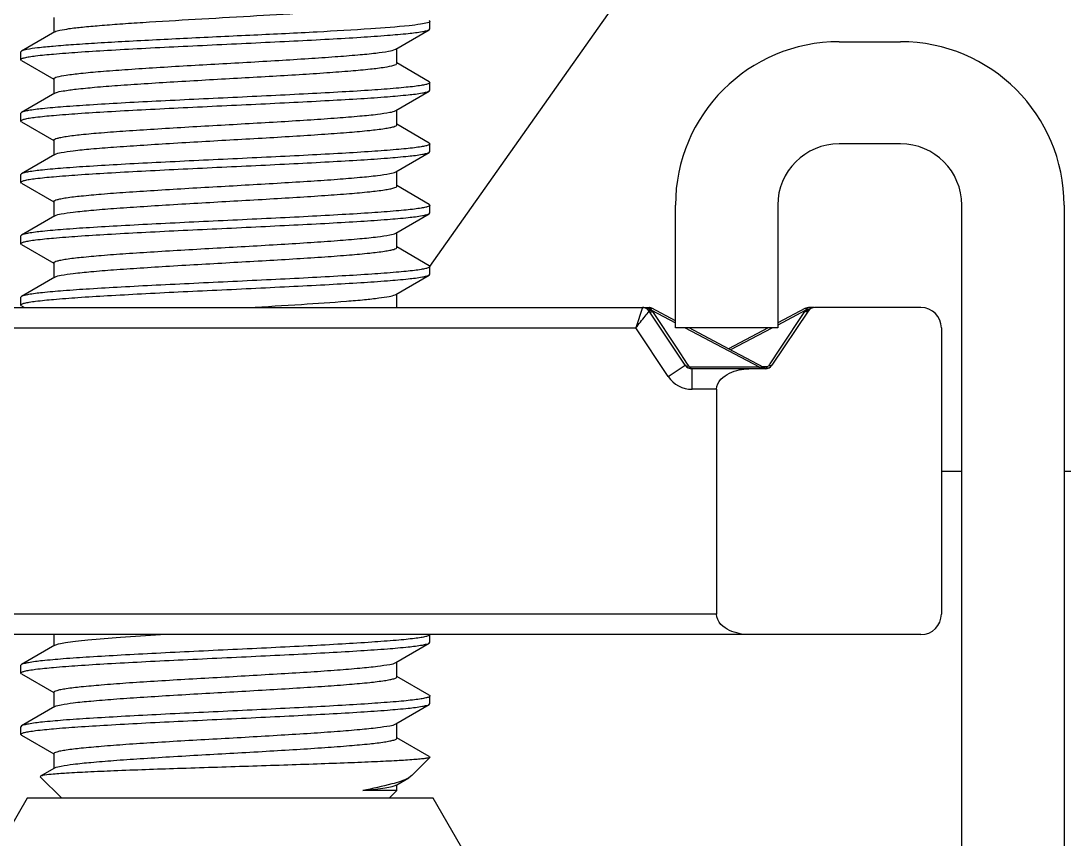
# Model space of a CAD drawing. Header units: inches. Extents: x -1293886 to -986005, y -15154 to 203628.
# Drawn here: x -1246884.6 to -1246761.1, y 86815.3 to 86912.2 of the extents above; entities that cross this region are included whole.
import ezdxf

# ---------------------------------------------------------------- set-up
doc = ezdxf.new("R2010")
doc.units = ezdxf.units.IN
doc.header["$LTSCALE"] = 100
doc.header["$MEASUREMENT"] = 0
doc.layers.add('W_DIM', color=4, linetype='Continuous')
doc.styles.get("Standard").update_dxf_attribs({"font": 'txt.shx', "bigfont": 'bzhz.shx'})
doc.dimstyles.get("Standard").update_dxf_attribs({"dimtxt": 0.18, "dimasz": 0.18, "dimexe": 0.18, "dimexo": 0.0625, "dimgap": 0.09, "dimtad": 0, "dimtih": 1, "dimtoh": 1, "dimdec": 4, "dimzin": 0, "dimdsep": 46, "dimtxsty": 'Standard', "dimcen": 0.09, "dimadec": 0, "dimazin": 0, "dimtfac": 1, "dimtdec": 4, "dimtofl": 0, "dimtmove": 0, "dimatfit": 3, "dimfxl": 0, "dimtolj": 1, "dimtzin": 0, "dimarcsym": 0})

# ---------------------------------------------------------------- blocks, each defined once
blk = doc.blocks.new('1111')
at = {"layer": 'W_DIM', "color": 7}
for p, q in [((-2286366.29, 1711413.31), (-2286366.29, 1711411.55)), ((-2286321.88, 1711412.96), (-2286321.8, 1711412.86)), ((-2286325.82, 1711409.56), (-2286321.88, 1711411.86)), ((-2286321.88, 1711411.86), (-2286321.8, 1711411.95)), ((-2286321.8, 1711411.95), (-2286321.8, 1711412.86)), ((-2286321.8, 1711411.95), (-2286321.8, 1711412.86)), ((-2286366.19, 1711411.61), (-2286370.13, 1711409.32)), ((-2286273.39, 1711410.44), (-2286266.13, 1711410.44)), ((-2286370.13, 1711409.32), (-2286370.21, 1711409.23)), ((-2286370.21, 1711408.32), (-2286370.21, 1711409.23)), ((-2286325.87, 1711409.54), (-2286325.82, 1711409.56)), ((-2286325.72, 1711407.86), (-2286325.72, 1711409.62)), ((-2286370.13, 1711408.22), (-2286370.21, 1711408.32)), ((-2286370.13, 1711408.22), (-2286366.29, 1711405.99)), ((-2286321.88, 1711405.69), (-2286325.72, 1711407.92)), ((-2286366.29, 1711406.05), (-2286366.29, 1711404.29)), ((-2286321.88, 1711405.69), (-2286321.8, 1711405.6)), ((-2286321.8, 1711404.69), (-2286321.8, 1711405.6)), ((-2286321.8, 1711404.69), (-2286321.8, 1711405.6)), ((-2286321.8, 1711405.6), (-2286321.8, 1711405.59)), ((-2286366.19, 1711404.35), (-2286370.13, 1711402.06)), ((-2286366.19, 1711404.35), (-2286366.09, 1711404.39)), ((-2286325.82, 1711402.3), (-2286321.88, 1711404.59)), ((-2286321.88, 1711404.59), (-2286321.8, 1711404.69)), ((-2286370.13, 1711402.06), (-2286370.21, 1711401.97)), ((-2286370.21, 1711401.06), (-2286370.21, 1711401.97)), ((-2286370.21, 1711401.06), (-2286370.21, 1711401.97)), ((-2286325.72, 1711400.6), (-2286325.72, 1711402.36)), ((-2286370.13, 1711400.96), (-2286370.21, 1711401.06)), ((-2286370.13, 1711400.96), (-2286366.29, 1711398.73)), ((-2286321.88, 1711398.43), (-2286325.72, 1711400.66)), ((-2286366.29, 1711398.79), (-2286366.29, 1711397.03)), ((-2286321.88, 1711398.43), (-2286321.8, 1711398.34)), ((-2286321.8, 1711397.43), (-2286321.8, 1711398.34)), ((-2286321.8, 1711397.43), (-2286321.8, 1711398.34)), ((-2286321.8, 1711398.34), (-2286321.8, 1711398.32)), ((-2286266.13, 1711398.34), (-2286273.39, 1711398.34)), ((-2286366.19, 1711397.08), (-2286370.13, 1711394.8)), ((-2286325.82, 1711395.04), (-2286321.88, 1711397.33)), ((-2286321.88, 1711397.33), (-2286321.8, 1711397.43)), ((-2286370.13, 1711394.8), (-2286370.21, 1711394.71)), ((-2286370.21, 1711393.8), (-2286370.21, 1711394.71)), ((-2286370.21, 1711393.8), (-2286370.21, 1711394.71)), ((-2286325.72, 1711393.34), (-2286325.72, 1711395.1)), ((-2286370.13, 1711393.7), (-2286370.21, 1711393.8)), ((-2286370.13, 1711393.7), (-2286366.29, 1711391.47)), ((-2286321.88, 1711391.17), (-2286325.72, 1711393.4)), ((-2286366.29, 1711391.52), (-2286366.29, 1711389.77)), ((-2286321.88, 1711391.17), (-2286321.8, 1711391.08)), ((-2286321.8, 1711390.17), (-2286321.8, 1711391.08)), ((-2286321.8, 1711390.17), (-2286321.8, 1711391.08)), ((-2286321.8, 1711391.08), (-2286321.8, 1711391.06)), ((-2286292.75, 1711376.55), (-2286292.75, 1711391.08)), ((-2286280.65, 1711391.08), (-2286280.65, 1711376.55)), ((-2286258.87, 1711231.33), (-2286258.87, 1711391.08)), ((-2286246.77, 1711391.08), (-2286246.77, 1711231.33)), ((-2286366.19, 1711389.82), (-2286370.13, 1711387.54)), ((-2286325.82, 1711387.78), (-2286321.88, 1711390.07)), ((-2286321.88, 1711390.07), (-2286321.8, 1711390.17)), ((-2286370.13, 1711387.54), (-2286370.21, 1711387.45)), ((-2286370.21, 1711386.54), (-2286370.21, 1711387.45)), ((-2286370.21, 1711386.54), (-2286370.21, 1711387.45)), ((-2286325.72, 1711386.08), (-2286325.72, 1711387.84)), ((-2286370.13, 1711386.44), (-2286370.21, 1711386.54)), ((-2286370.13, 1711386.44), (-2286366.29, 1711384.21)), ((-2286321.88, 1711383.91), (-2286325.72, 1711386.14)), ((-2286366.29, 1711384.26), (-2286366.29, 1711382.5)), ((-2286321.88, 1711383.91), (-2286321.8, 1711383.81)), ((-2286321.8, 1711382.91), (-2286321.8, 1711383.81)), ((-2286321.8, 1711382.91), (-2286321.8, 1711383.81)), ((-2286321.8, 1711383.81), (-2286321.8, 1711383.8)), ((-2286366.19, 1711382.56), (-2286370.13, 1711380.28)), ((-2286325.82, 1711380.52), (-2286321.88, 1711382.81)), ((-2286321.88, 1711382.81), (-2286321.8, 1711382.91)), ((-2286370.13, 1711380.28), (-2286370.21, 1711380.18)), ((-2286370.21, 1711379.27), (-2286370.21, 1711380.18)), ((-2286370.21, 1711379.27), (-2286370.21, 1711380.18)), ((-2286325.91, 1711380.48), (-2286325.82, 1711380.52)), ((-2286325.72, 1711378.97), (-2286325.72, 1711380.58)), ((-2286395.35, 1711378.97), (-2286295.89, 1711378.97)), ((-2286370.13, 1711379.18), (-2286370.21, 1711379.27)), ((-2286370.13, 1711379.18), (-2286369.77, 1711378.97)), ((-2286296.66, 1711378.97), (-2286297.44, 1711376.55)), ((-2286295.92, 1711378.64), (-2286295.95, 1711378.67)), ((-2286295.89, 1711378.64), (-2286295.92, 1711378.64)), ((-2286291.59, 1711372.14), (-2286295.86, 1711378.54)), ((-2286295.74, 1711378.61), (-2286295.6, 1711378.66)), ((-2286295.66, 1711378.69), (-2286295.54, 1711378.89)), ((-2286295.65, 1711378.7), (-2286295.62, 1711378.68)), ((-2286295.62, 1711378.68), (-2286295.6, 1711378.66)), ((-2286295.6, 1711378.66), (-2286292.75, 1711377.16)), ((-2286292.75, 1711377.41), (-2286295.55, 1711378.89)), ((-2286295.48, 1711378.5), (-2286292.61, 1711374.14)), ((-2286277.07, 1711378.54), (-2286281.33, 1711372.14)), ((-2286277.36, 1711378.89), (-2286280.65, 1711377.15)), ((-2286277.34, 1711378.64), (-2286280.65, 1711376.9)), ((-2286280.31, 1711374.17), (-2286277.44, 1711378.51)), ((-2286277.34, 1711378.64), (-2286277.26, 1711378.7)), ((-2286277.19, 1711378.59), (-2286277.34, 1711378.64)), ((-2286277.21, 1711378.82), (-2286277.25, 1711378.73)), ((-2286276.33, 1711378.97), (-2286277.02, 1711378.97)), ((-2286276.51, 1711378.97), (-2286277.01, 1711378.97)), ((-2286276.94, 1711378.8), (-2286276.68, 1711378.89)), ((-2286263.71, 1711378.97), (-2286276.26, 1711378.97)), ((-2286394.57, 1711376.55), (-2286297.44, 1711376.55)), ((-2286293.6, 1711370.8), (-2286297.44, 1711376.55)), ((-2286280.65, 1711376.55), (-2286292.75, 1711376.55)), ((-2286291.59, 1711376.55), (-2286282.86, 1711371.96)), ((-2286286.46, 1711374.09), (-2286291.13, 1711376.55)), ((-2286281.79, 1711376.55), (-2286286.46, 1711374.09)), ((-2286281.33, 1711376.54), (-2286286.23, 1711373.96)), ((-2286261.29, 1711376.55), (-2286261.29, 1711342.67)), ((-2286292.61, 1711374.14), (-2286291.38, 1711372.28)), ((-2286282.29, 1711371.88), (-2286286.46, 1711374.09)), ((-2286281.56, 1711372.29), (-2286280.31, 1711374.17)), ((-2286293.6, 1711370.8), (-2286291.59, 1711372.14)), ((-2286291.38, 1711372.28), (-2286291.22, 1711372.05)), ((-2286281.7, 1711372.08), (-2286281.62, 1711372.21)), ((-2286281.62, 1711372.21), (-2286281.56, 1711372.29)), ((-2286291.02, 1711371.94), (-2286282.86, 1711371.96)), ((-2286290.78, 1711369.29), (-2286290.78, 1711371.71)), ((-2286282.14, 1711371.71), (-2286290.78, 1711371.71)), ((-2286282.86, 1711371.96), (-2286282.63, 1711371.91)), ((-2286282.63, 1711371.91), (-2286282.56, 1711371.9)), ((-2286282.56, 1711371.9), (-2286282.44, 1711371.87)), ((-2286282.46, 1711371.97), (-2286281.9, 1711371.97)), ((-2286282.37, 1711371.8), (-2286282.44, 1711371.87)), ((-2286281.97, 1711371.83), (-2286281.9, 1711371.97)), ((-2286281.54, 1711372.06), (-2286281.7, 1711372.08)), ((-2286287.91, 1711369.29), (-2286290.78, 1711369.29)), ((-2286287.91, 1711369.29), (-2286287.91, 1711342.67)), ((-2286261.29, 1711359.61), (-2286258.87, 1711359.61)), ((-2286246.77, 1711359.61), (-2285975.67, 1711359.61)), ((-2286287.91, 1711342.67), (-2286430.72, 1711342.67)), ((-2286263.71, 1711340.25), (-2286428.3, 1711340.25)), ((-2286366.29, 1711340.25), (-2286366.29, 1711338.94)), ((-2286321.8, 1711339.34), (-2286321.8, 1711340.25)), ((-2286321.8, 1711339.34), (-2286321.8, 1711340.25)), ((-2286366.19, 1711338.99), (-2286370.13, 1711336.71)), ((-2286325.82, 1711336.95), (-2286321.88, 1711339.24)), ((-2286321.88, 1711339.24), (-2286321.8, 1711339.34)), ((-2286370.13, 1711336.71), (-2286370.21, 1711336.62)), ((-2286370.21, 1711335.71), (-2286370.21, 1711336.62)), ((-2286370.21, 1711335.71), (-2286370.21, 1711336.62)), ((-2286325.72, 1711335.25), (-2286325.72, 1711337.01)), ((-2286370.13, 1711335.61), (-2286370.21, 1711335.71)), ((-2286370.13, 1711335.61), (-2286366.29, 1711333.38)), ((-2286321.88, 1711333.08), (-2286325.72, 1711335.31)), ((-2286366.29, 1711333.43), (-2286366.29, 1711331.67)), ((-2286321.8, 1711332.08), (-2286321.8, 1711332.98)), ((-2286321.8, 1711332.08), (-2286321.8, 1711332.98)), ((-2286321.8, 1711332.98), (-2286321.8, 1711332.97)), ((-2286366.19, 1711331.73), (-2286370.13, 1711329.45)), ((-2286325.82, 1711329.69), (-2286321.88, 1711331.98)), ((-2286321.88, 1711331.98), (-2286321.8, 1711332.08)), ((-2286370.13, 1711329.45), (-2286370.21, 1711329.35)), ((-2286370.21, 1711328.44), (-2286370.21, 1711329.35)), ((-2286370.21, 1711328.44), (-2286370.21, 1711329.35)), ((-2286325.72, 1711327.99), (-2286325.72, 1711329.75)), ((-2286370.13, 1711328.35), (-2286370.21, 1711328.44)), ((-2286370.13, 1711328.35), (-2286366.29, 1711326.12)), ((-2286321.88, 1711325.82), (-2286325.72, 1711328.04)), ((-2286366.29, 1711326.17), (-2286366.29, 1711324.41)), ((-2286323.96, 1711323.56), (-2286321.8, 1711325.72)), ((-2286321.88, 1711325.82), (-2286321.8, 1711325.72)), ((-2286321.8, 1711325.72), (-2286321.82, 1711325.71)), ((-2286366.29, 1711324.41), (-2286367.88, 1711323.49)), ((-2286366.19, 1711324.47), (-2286366.29, 1711324.41)), ((-2286367.88, 1711323.49), (-2286367.91, 1711323.42)), ((-2286365.37, 1711320.88), (-2286367.91, 1711323.42)), ((-2286325.72, 1711322.48), (-2286324.3, 1711323.31)), ((-2286323.96, 1711323.56), (-2286324.3, 1711323.31)), ((-2286325.72, 1711321.8), (-2286329.73, 1711321.8)), ((-2286326.64, 1711320.88), (-2286325.72, 1711321.8)), ((-2286325.82, 1711322.43), (-2286325.72, 1711322.48)), ((-2286325.72, 1711321.8), (-2286325.72, 1711322.48)), ((-2286369.47, 1711320.88), (-2286399.37, 1711269.08)), ((-2286321.42, 1711320.88), (-2286369.47, 1711320.88)), ((-2286291.52, 1711269.08), (-2286321.42, 1711320.88))]:
    blk.add_line(p, q, dxfattribs=at)
for centre, radius, start, end in [((-2286273.39, 1711391.08), 19.36, 90, 180), ((-2286266.13, 1711391.08), 19.36, 0, 90), ((-2286273.39, 1711391.08), 7.26, 90, 180), ((-2286266.13, 1711391.08), 7.26, 0, 90), ((-2286296.66, 1711376.77), 2.21, 80.5318, 90.0397), ((-2286296.66, 1711378.01), 0.968, 33.6901, 90), ((-2286296.54, 1711377.24), 1.72, 67.0808, 71.6139), ((-2286296.47, 1711377.41), 1.54, 62.2609, 67.0902), ((-2286296.42, 1711377.51), 1.42, 61.176, 62.2111), ((-2286296.21, 1711378.55), 0.568, 32.6852, 34.7374), ((-2286296.27, 1711378.51), 0.641, 29.1761, 32.7458), ((-2286296.38, 1711377.57), 1.35, 57.7436, 61.1962), ((-2286296.21, 1711378.54), 0.571, 24.8124, 29.1852), ((-2286296.15, 1711378.57), 0.505, 19.6457, 24.8196), ((-2286296.09, 1711378.59), 0.444, 13.0088, 19.662), ((-2286296.89, 1711377.57), 1.69, 33.3657, 39.9733), ((-2286276.02, 1711377.56), 1.7, 140.7761, 146.4499), ((-2286268.68, 1711350.44), 29.53, 106.6154, 106.8895), ((-2286276.79, 1711378.57), 0.494, 160.2304, 163.9636), ((-2286280.33, 1711389.47), 11.19, 286.6266, 287.6315), ((-2286276.26, 1711378.01), 0.968, 90, 146.3099), ((-2286263.71, 1711376.55), 2.42, 0, 90), ((-2286290.78, 1711372.68), 0.968, 213.6901, 270), ((-2286282.14, 1711372.68), 0.968, 270, 326.3099), ((-2286290.97, 1711372.53), 0.726, 242.3724, 264.9828), ((-2286282.37, 1711372.16), 0.3, 256.9317, 262.7384), ((-2286281.95, 1711372.53), 0.726, 242.1358, 297.4642), ((-2286282.34, 1711372.07), 0.437, 323.4647, 326.9897), ((-2286290.78, 1711372.68), 3.39, 213.6901, 270), ((-2286263.71, 1711342.67), 2.42, 270, 0)]:
    blk.add_arc(centre, radius, start, end, dxfattribs=at)
for points, knots in [([(-2286366.19, 1711411.61), (-2286366.01, 1711411.71), (-2286365.44, 1711411.83), (-2286364.36, 1711412.02), (-2286362.78, 1711412.19), (-2286360.78, 1711412.37), (-2286358.39, 1711412.55), (-2286354.62, 1711412.81), (-2286349.47, 1711413.11), (-2286343.17, 1711413.47), (-2286337.15, 1711413.82), (-2286332.05, 1711414.17), (-2286329.04, 1711414.44), (-2286327.78, 1711414.6)], [0, 0, 0, 0, 0.015918, 0.044768, 0.086031, 0.138698, 0.201427, 0.272595, 0.432694, 0.602452, 0.764307, 0.901529, 1, 1, 1, 1]), ([(-2286370.21, 1711408.32), (-2286370.21, 1711408.37), (-2286370.03, 1711408.48), (-2286369.71, 1711408.56), (-2286369.15, 1711408.67), (-2286368.01, 1711408.83), (-2286366.09, 1711409.01), (-2286363.26, 1711409.22), (-2286359.8, 1711409.44), (-2286355.83, 1711409.66), (-2286351.51, 1711409.87), (-2286346.99, 1711410.09), (-2286342.43, 1711410.31), (-2286338, 1711410.52), (-2286333.86, 1711410.74), (-2286330.17, 1711410.95), (-2286327.05, 1711411.17), (-2286324.63, 1711411.38), (-2286323.07, 1711411.56), (-2286322.25, 1711411.72), (-2286321.97, 1711411.8), (-2286321.88, 1711411.86)], [0, 0, 0, 0, 0.00322, 0.0104, 0.02191, 0.037724, 0.081755, 0.140991, 0.213309, 0.296091, 0.386332, 0.480756, 0.575929, 0.668382, 0.75476, 0.831926, 0.89708, 0.947873, 0.982513, 0.993416, 1, 1, 1, 1]), ([(-2286324.26, 1711412.33), (-2286325.77, 1711412.17), (-2286329.4, 1711411.9), (-2286335.53, 1711411.55), (-2286342.76, 1711411.2), (-2286350.33, 1711410.84), (-2286356.49, 1711410.53), (-2286360.99, 1711410.28), (-2286363.83, 1711410.09), (-2286366.19, 1711409.91), (-2286368.03, 1711409.74), (-2286369.28, 1711409.55), (-2286369.93, 1711409.44), (-2286370.13, 1711409.32)], [0, 0, 0, 0, 0.099084, 0.237374, 0.400417, 0.571145, 0.731654, 0.802733, 0.865141, 0.917241, 0.957682, 0.985448, 1, 1, 1, 1]), ([(-2286322.08, 1711412.68), (-2286322.35, 1711412.6), (-2286323.08, 1711412.48), (-2286323.81, 1711412.38), (-2286324.26, 1711412.33)], [0, 0, 0, 0, 0.381874, 1, 1, 1, 1]), ([(-2286321.8, 1711412.86), (-2286321.8, 1711412.84), (-2286321.86, 1711412.74), (-2286321.98, 1711412.71), (-2286322.08, 1711412.68)], [0, 0, 0, 0, 0.139134, 1, 1, 1, 1]), ([(-2286366.29, 1711406.05), (-2286366.29, 1711406.09), (-2286366.15, 1711406.2), (-2286365.69, 1711406.34), (-2286364.63, 1711406.53), (-2286362.93, 1711406.73), (-2286360.6, 1711406.94), (-2286357.77, 1711407.15), (-2286354.51, 1711407.37), (-2286350.96, 1711407.58), (-2286345.98, 1711407.86), (-2286341.04, 1711408.14), (-2286336.3, 1711408.44), (-2286333.18, 1711408.65), (-2286330.52, 1711408.86), (-2286328.4, 1711409.06), (-2286326.92, 1711409.27), (-2286326.13, 1711409.42), (-2286325.87, 1711409.54)], [0, 0, 0, 0, 0.003482, 0.010642, 0.037446, 0.080513, 0.138446, 0.209238, 0.290402, 0.379073, 0.472115, 0.658103, 0.744468, 0.822278, 0.888788, 0.94167, 0.979112, 1, 1, 1, 1]), ([(-2286366.09, 1711404.39), (-2286365.81, 1711404.51), (-2286364.99, 1711404.65), (-2286363.45, 1711404.86), (-2286361.3, 1711405.07), (-2286358.61, 1711405.28), (-2286355.49, 1711405.49), (-2286350.76, 1711405.78), (-2286345.84, 1711406.06), (-2286340.9, 1711406.34), (-2286337.37, 1711406.55), (-2286334.15, 1711406.76), (-2286331.34, 1711406.97), (-2286329.04, 1711407.18), (-2286327.36, 1711407.38), (-2286326.31, 1711407.57), (-2286325.86, 1711407.71), (-2286325.72, 1711407.82), (-2286325.72, 1711407.86)], [0, 0, 0, 0, 0.022346, 0.06101, 0.114819, 0.181948, 0.260071, 0.346467, 0.531818, 0.624293, 0.712309, 0.792791, 0.862932, 0.920298, 0.962926, 0.989453, 0.996544, 1, 1, 1, 1]), ([(-2286321.8, 1711405.59), (-2286321.81, 1711405.53), (-2286322.01, 1711405.44), (-2286322.35, 1711405.35), (-2286322.93, 1711405.24), (-2286323.7, 1711405.13), (-2286324.68, 1711405.03), (-2286326.36, 1711404.87), (-2286328.88, 1711404.68), (-2286332.36, 1711404.47), (-2286336.32, 1711404.26), (-2286340.64, 1711404.04), (-2286345.15, 1711403.82), (-2286349.69, 1711403.61), (-2286354.1, 1711403.39), (-2286358.21, 1711403.18), (-2286361.88, 1711402.96), (-2286364.98, 1711402.75), (-2286367.4, 1711402.54), (-2286368.94, 1711402.36), (-2286369.76, 1711402.2), (-2286370.03, 1711402.12), (-2286370.13, 1711402.06)], [0, 0, 0, 0, 0.003586, 0.011204, 0.023126, 0.039313, 0.059647, 0.083957, 0.143613, 0.216161, 0.298989, 0.389113, 0.483287, 0.578107, 0.670147, 0.756086, 0.832829, 0.897612, 0.948117, 0.982576, 0.993432, 1, 1, 1, 1]), ([(-2286370.21, 1711401.06), (-2286370.21, 1711401.11), (-2286370.03, 1711401.21), (-2286369.71, 1711401.3), (-2286369.15, 1711401.41), (-2286368.01, 1711401.56), (-2286366.09, 1711401.75), (-2286363.26, 1711401.96), (-2286359.8, 1711402.18), (-2286355.83, 1711402.39), (-2286351.51, 1711402.61), (-2286346.99, 1711402.83), (-2286342.43, 1711403.04), (-2286338, 1711403.26), (-2286333.86, 1711403.48), (-2286330.17, 1711403.69), (-2286327.05, 1711403.9), (-2286324.63, 1711404.12), (-2286323.07, 1711404.29), (-2286322.25, 1711404.46), (-2286321.97, 1711404.54), (-2286321.88, 1711404.59)], [0, 0, 0, 0, 0.00322, 0.0104, 0.02191, 0.037724, 0.081754, 0.14099, 0.21331, 0.296094, 0.386335, 0.48076, 0.575932, 0.668386, 0.754762, 0.831926, 0.897079, 0.947872, 0.982513, 0.993416, 1, 1, 1, 1]), ([(-2286366.29, 1711398.79), (-2286366.29, 1711398.83), (-2286366.15, 1711398.94), (-2286365.87, 1711399.02), (-2286365.41, 1711399.13), (-2286364.47, 1711399.29), (-2286362.87, 1711399.48), (-2286360.52, 1711399.69), (-2286357.64, 1711399.9), (-2286354.35, 1711400.11), (-2286350.75, 1711400.33), (-2286345.74, 1711400.62), (-2286340.77, 1711400.9), (-2286336.02, 1711401.19), (-2286332.91, 1711401.41), (-2286330.28, 1711401.62), (-2286328.2, 1711401.82), (-2286326.79, 1711402.04), (-2286326.04, 1711402.17), (-2286325.82, 1711402.3)], [0, 0, 0, 0, 0.003515, 0.010772, 0.02225, 0.037963, 0.081623, 0.14032, 0.21199, 0.294071, 0.383622, 0.477423, 0.664258, 0.750574, 0.827954, 0.893625, 0.945254, 0.981055, 1, 1, 1, 1]), ([(-2286366.19, 1711397.08), (-2286365.97, 1711397.21), (-2286365.22, 1711397.35), (-2286363.8, 1711397.57), (-2286361.72, 1711397.77), (-2286359.09, 1711397.98), (-2286355.99, 1711398.19), (-2286351.24, 1711398.49), (-2286346.27, 1711398.77), (-2286341.25, 1711399.06), (-2286337.66, 1711399.27), (-2286334.36, 1711399.49), (-2286331.49, 1711399.7), (-2286329.14, 1711399.91), (-2286327.54, 1711400.1), (-2286326.6, 1711400.25), (-2286326.14, 1711400.36), (-2286325.86, 1711400.45), (-2286325.72, 1711400.55), (-2286325.72, 1711400.6)], [0, 0, 0, 0, 0.018976, 0.054803, 0.106452, 0.172137, 0.249523, 0.33584, 0.522662, 0.616452, 0.705988, 0.788055, 0.85971, 0.918396, 0.962046, 0.977753, 0.989231, 0.996484, 1, 1, 1, 1]), ([(-2286321.8, 1711398.32), (-2286321.81, 1711398.27), (-2286322.01, 1711398.18), (-2286322.35, 1711398.08), (-2286322.93, 1711397.98), (-2286323.7, 1711397.87), (-2286324.68, 1711397.76), (-2286326.36, 1711397.61), (-2286328.88, 1711397.42), (-2286332.36, 1711397.21), (-2286336.32, 1711396.99), (-2286340.64, 1711396.78), (-2286345.15, 1711396.56), (-2286349.69, 1711396.35), (-2286354.1, 1711396.13), (-2286358.21, 1711395.92), (-2286361.88, 1711395.7), (-2286364.98, 1711395.49), (-2286367.4, 1711395.28), (-2286368.94, 1711395.1), (-2286369.76, 1711394.94), (-2286370.03, 1711394.86), (-2286370.13, 1711394.8)], [0, 0, 0, 0, 0.003585, 0.011201, 0.023122, 0.039308, 0.059642, 0.083951, 0.143606, 0.216151, 0.298977, 0.389102, 0.483275, 0.578097, 0.670138, 0.75608, 0.832826, 0.897611, 0.948117, 0.982576, 0.993432, 1, 1, 1, 1]), ([(-2286370.21, 1711393.8), (-2286370.21, 1711393.85), (-2286370.03, 1711393.95), (-2286369.71, 1711394.04), (-2286369.15, 1711394.15), (-2286368.01, 1711394.3), (-2286366.09, 1711394.49), (-2286363.26, 1711394.7), (-2286359.8, 1711394.92), (-2286355.83, 1711395.13), (-2286351.51, 1711395.35), (-2286346.99, 1711395.57), (-2286342.43, 1711395.78), (-2286338, 1711396), (-2286333.86, 1711396.22), (-2286330.17, 1711396.43), (-2286327.05, 1711396.64), (-2286324.63, 1711396.86), (-2286323.07, 1711397.03), (-2286322.25, 1711397.2), (-2286321.97, 1711397.28), (-2286321.88, 1711397.33)], [0, 0, 0, 0, 0.00322, 0.0104, 0.02191, 0.037725, 0.081755, 0.140991, 0.213311, 0.296097, 0.386338, 0.48076, 0.575931, 0.668384, 0.754761, 0.831924, 0.897077, 0.94787, 0.982513, 0.993416, 1, 1, 1, 1]), ([(-2286366.29, 1711391.52), (-2286366.29, 1711391.57), (-2286366.15, 1711391.68), (-2286365.87, 1711391.76), (-2286365.41, 1711391.87), (-2286364.47, 1711392.03), (-2286362.87, 1711392.21), (-2286360.52, 1711392.42), (-2286357.64, 1711392.64), (-2286354.35, 1711392.85), (-2286350.75, 1711393.07), (-2286345.74, 1711393.36), (-2286340.77, 1711393.64), (-2286336.02, 1711393.93), (-2286332.91, 1711394.14), (-2286330.28, 1711394.36), (-2286328.2, 1711394.56), (-2286326.79, 1711394.78), (-2286326.04, 1711394.91), (-2286325.82, 1711395.04)], [0, 0, 0, 0, 0.003516, 0.010771, 0.022251, 0.037963, 0.081622, 0.14032, 0.21199, 0.294071, 0.383622, 0.477423, 0.664258, 0.750575, 0.827954, 0.893625, 0.945255, 0.981055, 1, 1, 1, 1]), ([(-2286366.19, 1711389.82), (-2286365.97, 1711389.95), (-2286365.22, 1711390.09), (-2286363.8, 1711390.31), (-2286361.72, 1711390.5), (-2286359.09, 1711390.72), (-2286355.99, 1711390.93), (-2286351.24, 1711391.23), (-2286346.27, 1711391.51), (-2286341.25, 1711391.8), (-2286337.66, 1711392.01), (-2286334.36, 1711392.23), (-2286331.49, 1711392.44), (-2286329.14, 1711392.65), (-2286327.54, 1711392.84), (-2286326.6, 1711392.99), (-2286326.14, 1711393.1), (-2286325.86, 1711393.19), (-2286325.72, 1711393.29), (-2286325.72, 1711393.34)], [0, 0, 0, 0, 0.018976, 0.054802, 0.106452, 0.172137, 0.249523, 0.33584, 0.522661, 0.616451, 0.705987, 0.788054, 0.85971, 0.918396, 0.962045, 0.977753, 0.989231, 0.996484, 1, 1, 1, 1]), ([(-2286321.8, 1711391.06), (-2286321.81, 1711391.01), (-2286322.01, 1711390.92), (-2286322.35, 1711390.82), (-2286322.93, 1711390.72), (-2286323.7, 1711390.61), (-2286324.68, 1711390.5), (-2286326.36, 1711390.35), (-2286328.88, 1711390.16), (-2286332.36, 1711389.95), (-2286336.32, 1711389.73), (-2286340.64, 1711389.52), (-2286345.15, 1711389.3), (-2286349.69, 1711389.09), (-2286354.1, 1711388.87), (-2286358.21, 1711388.65), (-2286361.88, 1711388.44), (-2286364.98, 1711388.23), (-2286367.4, 1711388.02), (-2286368.94, 1711387.84), (-2286369.76, 1711387.67), (-2286370.03, 1711387.59), (-2286370.13, 1711387.54)], [0, 0, 0, 0, 0.003585, 0.011203, 0.023125, 0.039313, 0.059647, 0.083957, 0.143613, 0.216157, 0.298984, 0.389108, 0.48328, 0.578099, 0.670138, 0.756081, 0.832827, 0.897612, 0.948117, 0.982575, 0.993432, 1, 1, 1, 1]), ([(-2286370.21, 1711386.54), (-2286370.21, 1711386.59), (-2286370.03, 1711386.69), (-2286369.71, 1711386.77), (-2286369.15, 1711386.89), (-2286368.01, 1711387.04), (-2286366.09, 1711387.23), (-2286363.26, 1711387.44), (-2286359.8, 1711387.66), (-2286355.83, 1711387.87), (-2286351.51, 1711388.09), (-2286346.99, 1711388.3), (-2286342.43, 1711388.52), (-2286338, 1711388.74), (-2286333.86, 1711388.95), (-2286330.17, 1711389.17), (-2286327.05, 1711389.38), (-2286324.63, 1711389.59), (-2286323.07, 1711389.77), (-2286322.25, 1711389.94), (-2286321.97, 1711390.02), (-2286321.88, 1711390.07)], [0, 0, 0, 0, 0.00322, 0.0104, 0.021911, 0.037726, 0.081758, 0.140994, 0.213315, 0.2961, 0.386342, 0.480761, 0.575929, 0.668381, 0.754759, 0.831923, 0.897075, 0.947869, 0.982512, 0.993416, 1, 1, 1, 1]), ([(-2286366.29, 1711384.26), (-2286366.29, 1711384.31), (-2286366.15, 1711384.42), (-2286365.87, 1711384.5), (-2286365.41, 1711384.61), (-2286364.47, 1711384.77), (-2286362.87, 1711384.95), (-2286360.52, 1711385.16), (-2286357.64, 1711385.38), (-2286354.35, 1711385.59), (-2286350.75, 1711385.81), (-2286345.74, 1711386.09), (-2286340.77, 1711386.37), (-2286336.02, 1711386.67), (-2286332.91, 1711386.88), (-2286330.28, 1711387.1), (-2286328.2, 1711387.3), (-2286326.79, 1711387.52), (-2286326.04, 1711387.65), (-2286325.82, 1711387.78)], [0, 0, 0, 0, 0.003517, 0.010771, 0.022252, 0.037962, 0.081622, 0.14032, 0.211989, 0.294071, 0.383621, 0.477423, 0.664258, 0.750574, 0.827954, 0.893625, 0.945254, 0.981055, 1, 1, 1, 1]), ([(-2286366.19, 1711382.56), (-2286365.97, 1711382.69), (-2286365.22, 1711382.83), (-2286363.8, 1711383.05), (-2286361.72, 1711383.24), (-2286359.09, 1711383.46), (-2286355.99, 1711383.67), (-2286351.24, 1711383.97), (-2286346.27, 1711384.25), (-2286341.25, 1711384.53), (-2286337.66, 1711384.75), (-2286334.36, 1711384.96), (-2286331.49, 1711385.18), (-2286329.14, 1711385.39), (-2286327.54, 1711385.58), (-2286326.6, 1711385.73), (-2286326.14, 1711385.84), (-2286325.86, 1711385.92), (-2286325.72, 1711386.03), (-2286325.72, 1711386.08)], [0, 0, 0, 0, 0.018976, 0.054803, 0.106452, 0.172137, 0.249523, 0.33584, 0.522661, 0.616451, 0.705987, 0.788054, 0.859709, 0.918395, 0.962045, 0.977755, 0.98923, 0.996486, 1, 1, 1, 1]), ([(-2286321.8, 1711383.8), (-2286321.81, 1711383.75), (-2286322.01, 1711383.65), (-2286322.35, 1711383.56), (-2286322.93, 1711383.45), (-2286323.7, 1711383.35), (-2286324.68, 1711383.24), (-2286326.36, 1711383.09), (-2286328.89, 1711382.9), (-2286332.36, 1711382.69), (-2286336.32, 1711382.47), (-2286340.64, 1711382.26), (-2286345.15, 1711382.04), (-2286349.69, 1711381.82), (-2286354.1, 1711381.61), (-2286358.21, 1711381.39), (-2286361.88, 1711381.18), (-2286364.98, 1711380.97), (-2286367.4, 1711380.76), (-2286368.94, 1711380.58), (-2286369.76, 1711380.41), (-2286370.03, 1711380.33), (-2286370.13, 1711380.28)], [0, 0, 0, 0, 0.003588, 0.011209, 0.023134, 0.039325, 0.059662, 0.083974, 0.143632, 0.216179, 0.299007, 0.38913, 0.483299, 0.578112, 0.670147, 0.756087, 0.83283, 0.897612, 0.948116, 0.982576, 0.993432, 1, 1, 1, 1]), ([(-2286370.21, 1711379.27), (-2286370.21, 1711379.33), (-2286370.03, 1711379.43), (-2286369.71, 1711379.51), (-2286369.15, 1711379.63), (-2286368.01, 1711379.78), (-2286366.09, 1711379.97), (-2286363.26, 1711380.18), (-2286359.8, 1711380.39), (-2286355.83, 1711380.61), (-2286351.51, 1711380.83), (-2286346.99, 1711381.04), (-2286342.43, 1711381.26), (-2286338, 1711381.48), (-2286333.86, 1711381.69), (-2286330.17, 1711381.91), (-2286327.05, 1711382.12), (-2286324.63, 1711382.33), (-2286323.07, 1711382.51), (-2286322.25, 1711382.68), (-2286321.97, 1711382.76), (-2286321.88, 1711382.81)], [0, 0, 0, 0, 0.00322, 0.0104, 0.021911, 0.037726, 0.081758, 0.140994, 0.213313, 0.296096, 0.386337, 0.480758, 0.575925, 0.668376, 0.754755, 0.831922, 0.897075, 0.947869, 0.982512, 0.993416, 1, 1, 1, 1]), ([(-2286343.27, 1711378.97), (-2286341.18, 1711379.09), (-2286337.31, 1711379.32), (-2286332.73, 1711379.63), (-2286329.68, 1711379.89), (-2286327.99, 1711380.07), (-2286326.78, 1711380.25), (-2286326.13, 1711380.38), (-2286325.91, 1711380.48)], [0, 0, 0, 0, 0.36033, 0.666702, 0.789385, 0.887306, 0.95801, 1, 1, 1, 1]), ([(-2286297.44, 1711376.55), (-2286297.07, 1711377.02), (-2286296.56, 1711377.69), (-2286296, 1711378.33), (-2286295.86, 1711378.54)], [0, 0, 0, 0, 0.698346, 1, 1, 1, 1]), ([(-2286295.92, 1711378.63), (-2286295.9, 1711378.6), (-2286295.82, 1711378.59), (-2286295.76, 1711378.6), (-2286295.74, 1711378.61)], [0, 0, 0, 0, 0.671481, 1, 1, 1, 1]), ([(-2286295.65, 1711378.7), (-2286295.67, 1711378.69), (-2286295.75, 1711378.66), (-2286295.83, 1711378.63), (-2286295.89, 1711378.64)], [0, 0, 0, 0, 0.307942, 1, 1, 1, 1]), ([(-2286295.77, 1711378.96), (-2286295.79, 1711378.96), (-2286295.82, 1711378.96), (-2286295.85, 1711378.95), (-2286295.87, 1711378.94)], [0, 0, 0, 0, 0.48312, 1, 1, 1, 1]), ([(-2286295.78, 1711378.49), (-2286295.76, 1711378.48), (-2286295.66, 1711378.46), (-2286295.56, 1711378.48), (-2286295.48, 1711378.5)], [0, 0, 0, 0, 0.201666, 1, 1, 1, 1]), ([(-2286277.15, 1711378.49), (-2286277.16, 1711378.48), (-2286277.26, 1711378.46), (-2286277.36, 1711378.48), (-2286277.44, 1711378.51)], [0, 0, 0, 0, 0.200998, 1, 1, 1, 1]), ([(-2286277.36, 1711378.89), (-2286277.37, 1711378.88), (-2286277.29, 1711378.81), (-2286277.29, 1711378.75), (-2286277.26, 1711378.7)], [0, 0, 0, 0, 0.259642, 1, 1, 1, 1]), ([(-2286277.02, 1711378.97), (-2286277.08, 1711378.97), (-2286277.16, 1711378.91), (-2286277.2, 1711378.85), (-2286277.21, 1711378.82)], [0, 0, 0, 0, 0.684585, 1, 1, 1, 1]), ([(-2286277.01, 1711378.62), (-2286277.04, 1711378.59), (-2286277.11, 1711378.58), (-2286277.17, 1711378.59), (-2286277.19, 1711378.59)], [0, 0, 0, 0, 0.67298, 1, 1, 1, 1]), ([(-2286277.14, 1711378.96), (-2286277.12, 1711378.96), (-2286277.09, 1711378.96), (-2286277.06, 1711378.95), (-2286277.04, 1711378.94)], [0, 0, 0, 0, 0.483166, 1, 1, 1, 1]), ([(-2286291.59, 1711372.14), (-2286291.57, 1711372.12), (-2286291.48, 1711372.03), (-2286291.33, 1711372.03), (-2286291.22, 1711372.05)], [0, 0, 0, 0, 0.206816, 1, 1, 1, 1]), ([(-2286290.78, 1711371.71), (-2286290.81, 1711371.71), (-2286290.92, 1711371.74), (-2286290.99, 1711371.86), (-2286291.02, 1711371.94)], [0, 0, 0, 0, 0.198838, 1, 1, 1, 1]), ([(-2286287.91, 1711369.29), (-2286287.91, 1711369.73), (-2286287.45, 1711370.56), (-2286286.38, 1711371.24), (-2286285.24, 1711371.62), (-2286284.46, 1711371.71), (-2286284.07, 1711371.71)], [0, 0, 0, 0, 0.268529, 0.521802, 0.764472, 1, 1, 1, 1]), ([(-2286282.61, 1711371.71), (-2286282.63, 1711371.71), (-2286282.75, 1711371.75), (-2286282.82, 1711371.87), (-2286282.86, 1711371.96)], [0, 0, 0, 0, 0.195592, 1, 1, 1, 1]), ([(-2286282.41, 1711371.86), (-2286282.39, 1711371.86), (-2286282.37, 1711371.86), (-2286282.27, 1711371.87), (-2286282.29, 1711371.88)], [0, 0, 0, 0, 0.501408, 1, 1, 1, 1]), ([(-2286284.07, 1711340.25), (-2286284.46, 1711340.25), (-2286285.24, 1711340.33), (-2286286.38, 1711340.72), (-2286287.45, 1711341.39), (-2286287.91, 1711342.23), (-2286287.91, 1711342.67)], [0, 0, 0, 0, 0.235531, 0.478205, 0.731471, 1, 1, 1, 1]), ([(-2286321.8, 1711340.23), (-2286321.81, 1711340.18), (-2286322.01, 1711340.09), (-2286322.35, 1711339.99), (-2286322.93, 1711339.89), (-2286323.7, 1711339.78), (-2286324.68, 1711339.67), (-2286326.36, 1711339.52), (-2286328.89, 1711339.33), (-2286332.36, 1711339.12), (-2286336.32, 1711338.9), (-2286340.64, 1711338.69), (-2286345.15, 1711338.47), (-2286349.69, 1711338.26), (-2286354.1, 1711338.04), (-2286358.21, 1711337.82), (-2286361.88, 1711337.61), (-2286364.98, 1711337.4), (-2286367.4, 1711337.19), (-2286368.94, 1711337.01), (-2286369.76, 1711336.84), (-2286370.03, 1711336.76), (-2286370.13, 1711336.71)], [0, 0, 0, 0, 0.003588, 0.011208, 0.023132, 0.039323, 0.05966, 0.083972, 0.14363, 0.216176, 0.299003, 0.389126, 0.483297, 0.578112, 0.670148, 0.756088, 0.832832, 0.897614, 0.948118, 0.982576, 0.993432, 1, 1, 1, 1]), ([(-2286366.19, 1711338.99), (-2286366.05, 1711339.07), (-2286365.62, 1711339.18), (-2286364.81, 1711339.33), (-2286363.65, 1711339.48), (-2286361.49, 1711339.7), (-2286358.13, 1711339.96), (-2286355.27, 1711340.15), (-2286353.68, 1711340.25)], [0, 0, 0, 0, 0.038163, 0.10417, 0.197373, 0.316251, 0.622193, 1, 1, 1, 1]), ([(-2286370.21, 1711335.71), (-2286370.21, 1711335.76), (-2286370.03, 1711335.86), (-2286369.71, 1711335.94), (-2286369.15, 1711336.06), (-2286368.01, 1711336.21), (-2286366.09, 1711336.4), (-2286363.26, 1711336.61), (-2286359.8, 1711336.83), (-2286355.83, 1711337.04), (-2286351.51, 1711337.26), (-2286346.99, 1711337.47), (-2286342.43, 1711337.69), (-2286338, 1711337.91), (-2286333.86, 1711338.12), (-2286330.17, 1711338.34), (-2286327.05, 1711338.55), (-2286324.63, 1711338.76), (-2286323.07, 1711338.94), (-2286322.25, 1711339.11), (-2286321.97, 1711339.19), (-2286321.88, 1711339.24)], [0, 0, 0, 0, 0.00322, 0.0104, 0.021911, 0.037726, 0.081758, 0.140994, 0.213315, 0.296099, 0.386341, 0.480761, 0.575928, 0.66838, 0.754758, 0.831923, 0.897075, 0.947869, 0.982512, 0.993416, 1, 1, 1, 1]), ([(-2286366.29, 1711333.43), (-2286366.29, 1711333.48), (-2286366.15, 1711333.59), (-2286365.87, 1711333.67), (-2286365.41, 1711333.78), (-2286364.47, 1711333.94), (-2286362.87, 1711334.12), (-2286360.52, 1711334.33), (-2286357.64, 1711334.55), (-2286354.35, 1711334.76), (-2286350.75, 1711334.98), (-2286345.74, 1711335.26), (-2286340.77, 1711335.55), (-2286336.02, 1711335.84), (-2286332.91, 1711336.05), (-2286330.28, 1711336.27), (-2286328.2, 1711336.47), (-2286326.79, 1711336.69), (-2286326.04, 1711336.82), (-2286325.82, 1711336.95)], [0, 0, 0, 0, 0.003516, 0.010771, 0.022251, 0.037963, 0.081622, 0.140321, 0.21199, 0.294072, 0.383623, 0.477425, 0.66426, 0.750577, 0.827956, 0.893627, 0.945256, 0.981055, 1, 1, 1, 1]), ([(-2286366.19, 1711331.73), (-2286365.97, 1711331.86), (-2286365.22, 1711332), (-2286363.8, 1711332.22), (-2286361.72, 1711332.41), (-2286359.09, 1711332.63), (-2286355.99, 1711332.84), (-2286351.24, 1711333.14), (-2286346.27, 1711333.42), (-2286341.25, 1711333.71), (-2286337.66, 1711333.92), (-2286334.36, 1711334.14), (-2286331.49, 1711334.35), (-2286329.14, 1711334.56), (-2286327.54, 1711334.75), (-2286326.6, 1711334.9), (-2286326.14, 1711335.01), (-2286325.86, 1711335.1), (-2286325.72, 1711335.2), (-2286325.72, 1711335.25)], [0, 0, 0, 0, 0.018976, 0.054802, 0.10645, 0.172134, 0.249519, 0.335835, 0.522655, 0.616444, 0.70598, 0.788047, 0.859703, 0.91839, 0.962041, 0.977751, 0.989229, 0.996485, 1, 1, 1, 1]), ([(-2286321.8, 1711332.97), (-2286321.81, 1711332.92), (-2286322.01, 1711332.82), (-2286322.35, 1711332.73), (-2286322.93, 1711332.63), (-2286323.7, 1711332.52), (-2286324.68, 1711332.41), (-2286326.36, 1711332.26), (-2286328.89, 1711332.07), (-2286332.36, 1711331.86), (-2286336.32, 1711331.64), (-2286340.64, 1711331.43), (-2286345.15, 1711331.21), (-2286349.69, 1711330.99), (-2286354.1, 1711330.78), (-2286358.21, 1711330.56), (-2286361.88, 1711330.35), (-2286364.98, 1711330.14), (-2286367.4, 1711329.93), (-2286368.94, 1711329.75), (-2286369.76, 1711329.58), (-2286370.03, 1711329.5), (-2286370.13, 1711329.45)], [0, 0, 0, 0, 0.003588, 0.011209, 0.023134, 0.039324, 0.059662, 0.083974, 0.143632, 0.216179, 0.299008, 0.389132, 0.4833, 0.578112, 0.670148, 0.756087, 0.83283, 0.897612, 0.948116, 0.982575, 0.993432, 1, 1, 1, 1]), ([(-2286370.21, 1711328.44), (-2286370.21, 1711328.5), (-2286370.03, 1711328.6), (-2286369.71, 1711328.68), (-2286369.15, 1711328.8), (-2286368.01, 1711328.95), (-2286366.09, 1711329.14), (-2286363.26, 1711329.35), (-2286359.8, 1711329.56), (-2286355.83, 1711329.78), (-2286351.51, 1711330), (-2286346.99, 1711330.21), (-2286342.43, 1711330.43), (-2286338, 1711330.65), (-2286333.86, 1711330.86), (-2286330.17, 1711331.08), (-2286327.05, 1711331.29), (-2286324.63, 1711331.5), (-2286323.07, 1711331.68), (-2286322.25, 1711331.85), (-2286321.97, 1711331.93), (-2286321.88, 1711331.98)], [0, 0, 0, 0, 0.00322, 0.0104, 0.021911, 0.037726, 0.081758, 0.140994, 0.213312, 0.296095, 0.386336, 0.480757, 0.575924, 0.668375, 0.754754, 0.831922, 0.897076, 0.94787, 0.982512, 0.993416, 1, 1, 1, 1]), ([(-2286366.29, 1711326.17), (-2286366.29, 1711326.22), (-2286366.15, 1711326.33), (-2286365.87, 1711326.41), (-2286365.41, 1711326.52), (-2286364.47, 1711326.68), (-2286362.87, 1711326.86), (-2286360.52, 1711327.07), (-2286357.64, 1711327.29), (-2286354.35, 1711327.5), (-2286350.75, 1711327.72), (-2286345.74, 1711328), (-2286340.77, 1711328.28), (-2286336.02, 1711328.58), (-2286332.91, 1711328.79), (-2286330.28, 1711329.01), (-2286328.2, 1711329.21), (-2286326.79, 1711329.43), (-2286326.04, 1711329.56), (-2286325.82, 1711329.69)], [0, 0, 0, 0, 0.003516, 0.010771, 0.022251, 0.037963, 0.081622, 0.14032, 0.211989, 0.294071, 0.383621, 0.477423, 0.664258, 0.750574, 0.827954, 0.893625, 0.945254, 0.981055, 1, 1, 1, 1]), ([(-2286366.19, 1711324.47), (-2286365.97, 1711324.6), (-2286365.22, 1711324.73), (-2286363.8, 1711324.95), (-2286361.72, 1711325.15), (-2286359.09, 1711325.37), (-2286355.99, 1711325.58), (-2286351.24, 1711325.88), (-2286346.27, 1711326.16), (-2286341.25, 1711326.44), (-2286337.66, 1711326.66), (-2286334.36, 1711326.87), (-2286331.49, 1711327.09), (-2286329.14, 1711327.3), (-2286327.54, 1711327.48), (-2286326.6, 1711327.64), (-2286326.14, 1711327.75), (-2286325.86, 1711327.83), (-2286325.72, 1711327.94), (-2286325.72, 1711327.99)], [0, 0, 0, 0, 0.018976, 0.054803, 0.106452, 0.172137, 0.249523, 0.33584, 0.522662, 0.616451, 0.705988, 0.788055, 0.85971, 0.918396, 0.962045, 0.977754, 0.989231, 0.996485, 1, 1, 1, 1]), ([(-2286321.82, 1711325.71), (-2286321.88, 1711325.67), (-2286322.08, 1711325.63), (-2286322.46, 1711325.57), (-2286323.02, 1711325.51), (-2286324.12, 1711325.41), (-2286325.91, 1711325.3), (-2286328.51, 1711325.18), (-2286331.66, 1711325.05), (-2286335.25, 1711324.92), (-2286339.18, 1711324.79), (-2286344.69, 1711324.61), (-2286351.39, 1711324.4), (-2286357.73, 1711324.18), (-2286362.1, 1711323.99), (-2286364.57, 1711323.86), (-2286366.36, 1711323.73), (-2286367.32, 1711323.63), (-2286367.66, 1711323.56)], [0, 0, 0, 0, 0.004521, 0.012961, 0.025337, 0.041576, 0.085186, 0.142522, 0.21184, 0.290971, 0.377381, 0.468257, 0.651262, 0.815293, 0.882867, 0.937432, 0.976969, 1, 1, 1, 1]), ([(-2286367.66, 1711323.56), (-2286367.69, 1711323.55), (-2286367.76, 1711323.54), (-2286367.84, 1711323.51), (-2286367.88, 1711323.49)], [0, 0, 0, 0, 0.327761, 1, 1, 1, 1]), ([(-2286324.3, 1711323.31), (-2286324.92, 1711322.95), (-2286326.76, 1711322.42), (-2286328.58, 1711322.02), (-2286329.73, 1711321.8)], [0, 0, 0, 0, 0.378609, 1, 1, 1, 1]), ([(-2286329.73, 1711321.8), (-2286329.24, 1711321.85), (-2286328.35, 1711321.94), (-2286327.2, 1711322.09), (-2286326.39, 1711322.24), (-2286325.96, 1711322.35), (-2286325.82, 1711322.43)], [0, 0, 0, 0, 0.375937, 0.67081, 0.879434, 1, 1, 1, 1])]:
    blk.add_open_spline(points, degree=3, knots=knots, dxfattribs=at)
for points in [[(-2286296, 1711378.87), (-2286296.1, 1711378.9), (-2286296.2, 1711378.93), (-2286296.3, 1711378.94)], [(-2286295.89, 1711378.97), (-2286295.83, 1711378.97), (-2286295.77, 1711378.92), (-2286295.74, 1711378.87)], [(-2286295.55, 1711378.89), (-2286295.62, 1711378.93), (-2286295.69, 1711378.96), (-2286295.77, 1711378.96)], [(-2286277.36, 1711378.89), (-2286277.29, 1711378.93), (-2286277.22, 1711378.96), (-2286277.14, 1711378.96)], [(-2286281.33, 1711372.14), (-2286281.37, 1711372.08), (-2286281.47, 1711372.06), (-2286281.54, 1711372.06)], [(-2286291.22, 1711372.05), (-2286291.18, 1711371.99), (-2286291.1, 1711371.94), (-2286291.02, 1711371.94)], [(-2286281.9, 1711371.97), (-2286281.85, 1711371.97), (-2286281.76, 1711372), (-2286281.77, 1711372.05)], [(-2286321.88, 1711333.08), (-2286321.85, 1711333.06), (-2286321.8, 1711333.03), (-2286321.8, 1711332.98)]]:
    blk.add_open_spline(points, degree=3, dxfattribs=at)
blk.add_leader([(-2286321.8, 1711383.81), (-2285898.31, 1711985.3)], dimstyle='Standard', override={"dimgap": 20, "dimtad": 0}, dxfattribs=at)

msp = doc.modelspace()

# ---------------------------------------------------------------- block references
at = {"layer": 'W_DIM'}
msp.add_blockref('1111', (1039485.65, -1624500.72), dxfattribs=at)

doc.saveas('drawing.dxf')
